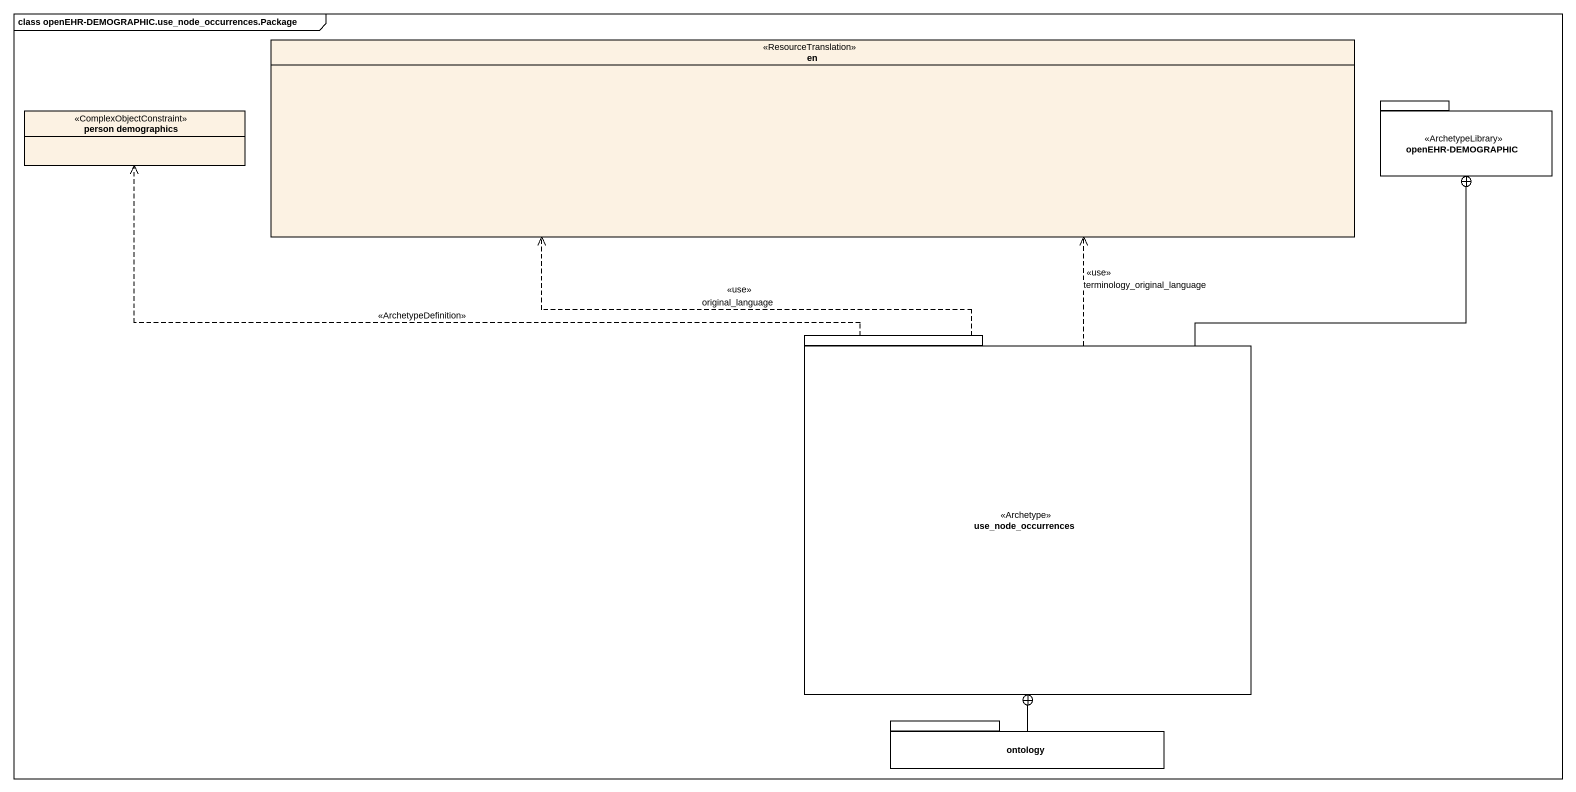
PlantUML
@startuml
mainframe class openEHR-DEMOGRAPHIC.use_node_occurrences.Package
hide circle
hide empty members
enum en <<ResourceTranslation>>
class "person demographics" as person_demographics <<ComplexObjectConstraint>>
package "openEHR-DEMOGRAPHIC" as openEHR_DEMOGRAPHIC <<ArchetypeLibrary>> {
}
package use_node_occurrences <<Archetype>> {
}
package ontology {
}
use_node_occurrences .up.> en : <<use>>\noriginal_language
use_node_occurrences .up.> en : <<use>>\nterminology_original_language
use_node_occurrences .left.> person_demographics : <<ArchetypeDefinition>>
use_node_occurrences -up-+ openEHR_DEMOGRAPHIC
ontology -up-+ use_node_occurrences
@enduml
